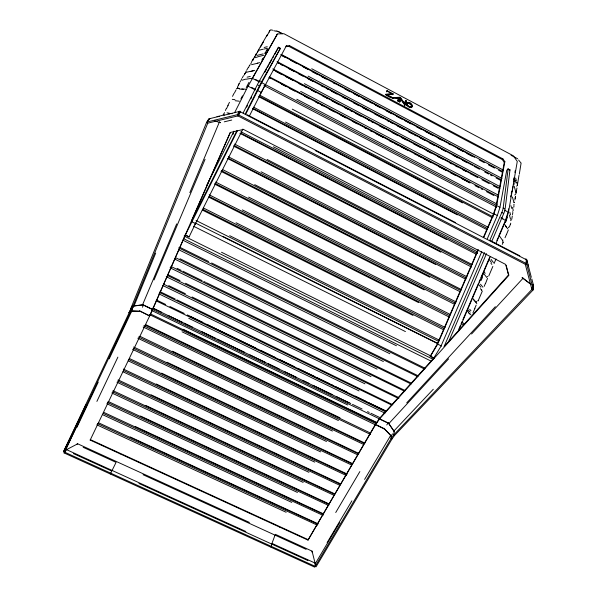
<?xml version="1.0" encoding="UTF-8"?>
<svg xmlns="http://www.w3.org/2000/svg" width="597" height="597" viewBox="0 0 597 597"><rect width="100%" height="100%" fill="white"/><g stroke="black" fill="none" stroke-linecap="round" stroke-linejoin="round"><path stroke-width="0.9" d="M149.765 315.723L90.169 440.086L308.007 540.128L375.692 423.855L379.819 418.042L433.803 358.028L440.899 346.387L481.764 251.635M388.065 422.989L386.752 424.967M308.007 540.128L375.64 424.489L379.64 418.833L388.199 422.96A1.194 0.866 47 0 1 388.856 423.594L394.117 431.34L393.639 435.034L391.169 438.422L392.087 438.862L394.557 435.474L533.017 290.045L533.255 286.299M393.639 435.034L394.557 435.474L393.699 434.952L531.882 289.463L533.233 289.276L533.472 285.538A2.895 1.903 -7.9 0 0 532.897 284.351M533.017 290.045L531.882 289.463L531.987 287.941M279.538 527.054L279.575 526.524M375.491 424.713L384.013 428.818L384.184 428.265M533.233 289.276L526.636 264.098L526.912 260.396A2.933 1.59 -24.8 0 0 526.196 259.389M531.89 289.441L525.27 264.277L526.024 263.404L526.285 259.367M271.792 544.091L271.15 547.3M379.64 418.833L508.734 275.471L506.181 265.277M508.368 229.949L506.405 234.643M509.659 169.988L509.987 169.772L505.107 209.069A9.933 2.679 -60.3 0 1 503.756 213.495L491.629 241.695M489.667 240.673L501.808 212.48A9.94 2.649 -60.4 0 0 503.167 208.054L508.159 168.794L506.763 170.287L499.928 207.51L497.226 215.786L487.286 238.83M514.86 200.055L515.39 196.92M516.099 192.667L516.442 190.615M517.315 185.413L518.987 175.414M512.301 216.01L511.771 219.196M512.48 214.607L512.838 212.435M513.763 207.263L514.032 205.667M515.189 198.383L515.539 196.294M516.256 192.047L516.935 187.943M519.293 174.205L521.069 163.28M508.278 210.681L508.599 208.838M510.659 196.935L510.972 195.107M511.286 193.331L511.599 191.503M513.651 179.637L513.972 177.809M514.898 172.443L515.196 170.727M512.114 191.816L512.472 189.727M512.651 188.682L513.01 186.607M513.92 181.354L514.442 178.302M513.86 184.98L514.218 182.921M514.39 181.898L514.741 179.861M260.829 93.326L286.373 45.79L289.552 45.663L502.898 158.884L504.861 161.675L496.607 205.555A2.41 0.627 -60.4 0 1 496.495 205.995L493.935 213.778A2.418 0.634 -60.5 0 1 493.734 214.301L483.771 237.352M504.861 161.675L504.286 162.384L495.965 206.42L493.309 214.465L483.324 237.561M507.965 212.502L505.361 220.666M388.244 422.766L388.05 423.146A1.187 0.627 33.2 0 1 388.781 423.676L394.55 431.997M277.672 49.044L278.486 47.17L259.538 80.58A10.306 0.463 -64.3 0 0 257.337 84.759L243.151 112.937M76.528 444.414L77.7 443.81L249.404 522.435M510.211 224.673L509.405 227.039M510.36 224.45L510.763 223.166M508.338 227.741L508.554 227.054M247.897 86.58L277.314 33.925L283.926 33.73L513.345 155.802L517.271 161.444L508.577 211.816A2.403 0.664 -60.1 0 1 508.465 212.256L505.972 220.054A2.41 0.672 -60.3 0 1 505.771 220.577L495.891 243.621M506.069 221.166L507.323 217.241M410.363 103.057L410.221 103.512A2.642 1.537 33 0 1 411.632 105.982A2.642 1.537 33 0 1 409.243 106.445L409.094 106.893A3.433 2 33 0 0 412.326 106.356A3.433 2 33 0 0 410.37 103.057L409.878 103.826M409.109 103.684L409.676 102.691A3.433 2 33 0 0 406.438 103.229A3.433 2 33 0 0 408.393 106.527L408.311 106.654M408.393 106.527L408.549 106.072A2.642 1.537 33 0 1 407.132 103.594A2.642 1.537 33 0 1 409.52 103.139L409.676 102.691M406.393 100.93L404.542 105.736L406.393 100.93L405.706 100.565L404.46 103.58M404.691 103.557L400.587 97.639L400.102 98.408L404.199 104.326L405.706 100.565M225.36 110.467L226.241 108.669M398.259 101.236L399.863 97.259L391.714 97.684L392.736 98.229L398.818 97.901L397.766 100.9L398.46 101.266L399.863 97.259M398.983 101.617L400.102 98.408M400.587 97.639L399.184 101.647L399.878 102.02L400.915 99.035L405.027 104.968M399.654 102.042L400.915 99.035M397.55 100.923L398.818 97.901M275.023 535.128L271.978 543.397L315.007 563.038L315.761 564.135M386.446 91.886L387.08 90.669L393.244 93.945L392.766 94.722L390.46 93.49M209.793 118.937A2.963 1.694 36.4 0 0 208.42 119.437L206.525 122.519L130.78 308.537L131.78 309.015L133.855 305.895L142.549 304.836A1.231 0.94 17.8 0 1 143.474 304.948L152.645 309.373L149.683 315.783M131.78 309.015L207.763 123.154L206.525 122.519M134.056 305.851L155.698 253.091M240.084 81.938L240.487 80.976M241.069 80.364L241.755 78.707M244.233 75.013L244.919 73.364M242.285 80.192L245.598 79.132M245.374 73.035L246.203 71.058M248.74 67.148L249.434 65.506M249.725 65.543L250.136 64.558M252.882 60.103L253.71 58.133M254.121 57.887L254.807 56.245M142.549 304.836L176.675 223.905M189.846 192.659L219.442 121.885M257.352 52.23L257.904 50.917M255.322 57.67L258.561 56.596M258.15 51.029L258.426 50.379M258.561 50.051L258.837 49.394M154.056 279.933L205.07 159.324M269.09 32.089L269.784 30.462M245.785 114.057L261.613 82.856L280.448 48.208L261.628 81.677A10.298 0.433 -64.3 0 0 259.434 85.849L245.27 114.027M472.928 313.007L474.921 308.343M478.182 300.769L482.324 291.082M488.756 276.015L492.853 266.434M494.077 263.501L496.032 258.926M246.255 87.46L247.054 86.461M474.846 308.201L476.167 305.119M484.167 286.388L485.465 283.344M502.264 244.397L503.264 242.069M505.025 237.74L506.301 234.763M485.533 283.493L487.54 278.314M448.28 342.521L486.488 253.658M458.869 329.081L460.332 325.671M461.063 323.962L462.16 321.41M462.891 319.701L478.249 283.896M478.981 282.187L480.078 279.635M480.809 277.926L489.585 257.464M496.898 240.412L497.995 237.86M498.726 236.151L505.308 220.808M458.556 330.693L490.398 256.426M481.921 276.918L483.242 273.844M481.16 280.396L482.48 277.314M434.392 358.476L430.236 356.416L437.094 345.133A2.44 0.687 -63.2 0 0 437.623 344.103L478.234 250.165M484.518 252.643L444.049 346.641L508.816 274.642M478.16 249.509L437.235 344.178L430.236 356.416M277.008 34.633L277.195 34.208M277.321 34.372L251.956 78.908M142.429 307.246L143.571 304.768M152.645 309.373L230.241 132.482L243.464 129.422L505.622 264.396L508.734 275.471M230.263 132.631L191.518 220.95L236.934 130.609M209.107 118.87L207.211 121.952L207.786 123.139L237.934 115.893L240.39 111.475A2.888 0.493 -75.7 0 1 240.487 111.37L240.554 111.34A3.045 0.522 -68.6 0 1 240.71 111.4M132.437 305.731L129.004 312.544L129.997 313.022L133.638 306.067L142.511 304.933A1.231 0.664 26.2 0 1 143.37 305.171M130.609 309.858L130.967 309.052M131.594 310.328L132.31 308.724M286.373 45.79L285.993 46.633L289.164 46.506L502.323 159.586L504.286 162.384M289.164 46.506L289.552 45.663M140.713 311.127L140.437 311.649A1.224 0.41 27.3 0 0 139.601 311.328M526.636 264.098L525.27 264.277L237.972 115.9L239.957 112.535M384.162 428.579A1.187 0.657 39.5 0 1 384.856 429.176L390.856 435.534L391.102 438.519L392.028 438.959L316.074 566.777L63.528 451.645L129.833 311.291M74.864 428.303L63.528 451.645M75.14 427.713L77.998 421.639M78.782 419.967L85.856 404.945M391.102 438.519L314.709 567.15L64.095 452.936L129.945 313.134L131.601 310.955L139.661 311.224A1.224 0.716 20.4 0 1 140.556 311.388L148.168 315.052M64.491 452.108L86.819 405.385M76.849 427.474L98.236 382.117M109.206 358.842L131.736 311.059L139.608 311.335M96.886 401.408L117.885 357.125M185.1 235.017L189.055 236.972L195.174 224.263M194.92 224.666L195.241 224.114M120.236 453.892L120.467 453.436M112.094 470.436L116.064 462.362L83.177 447.31M110.333 474.011L111.773 471.085L73.476 453.616M195.316 223.972L195.45 223.584L191.562 221.651M206.853 185.048L233.972 131.176M232.815 134.616L233.651 132.952M246.636 107.147L247.471 105.482M250.822 98.826L251.658 97.162M237.419 130.698L185.361 234.987L149.989 315.253L149.563 316.037L140.594 311.418M195.383 223.83L242.904 129.071M249.3 116.214L265.307 84.565M234.651 112.632L248.292 85.647M240.904 98.893L242.442 95.863M223.159 114.758L224.584 112.661M227.853 105.49L229.472 102.318M232.509 96.348L234.031 93.348M226.524 108.579L228.144 105.4M234.524 92.811L236.091 89.849M247.009 86.072L248.986 82.349M238.315 85.02L239.181 83.401M237.606 86.781L238.643 84.841M238.994 84.192L239.681 82.901M264.859 72.2L266.628 69.006M267.508 67.409L268.396 65.812M269.277 64.215L271.926 59.424M272.814 57.827L273.695 56.23M274.583 54.633L277.232 49.842M261.852 60.081L262.889 58.26M265.508 53.648L266.523 51.857M267.031 50.969L268.038 49.193M264.695 53.529L265.717 51.738M266.225 50.849L267.232 49.073M207.211 121.952L237.375 114.676L239.151 111.587A3.03 1.052 84.9 0 1 239.942 111.326M242.315 77.759L243.509 75.692M246.748 70.125L248.359 67.349M251.613 61.752L253.188 59.036M255.329 55.349L256.359 53.566M258.979 49.066L267.232 34.857M244.509 74.468L245.606 72.588M252.68 60.394L253.732 58.588M255.867 54.902L257.926 51.357M266.784 36.104L270.314 30.014M250.785 63.722L251.486 62.513M254.501 57.319L255.665 55.32M260.449 47.073L263.628 41.596M90.169 440.086L90.431 439.646L308.015 539.591M335.73 512.524L359.864 471.57M327.119 542.643L351.894 500.846M364.595 479.421L390.654 435.474L384.781 429.273A1.179 0.388 28.4 0 0 384.013 428.803L383.968 428.601M315.171 563.866L339.603 522.681M386.61 91.445L387.08 90.669M391.02 94.319L391.498 93.542L386.916 91.11M64.095 452.936L66.021 450.198M409.281 103.52L409.52 103.139M408.221 106.579L408.549 106.072M409.811 104.147L410.221 103.512M408.833 107.079L409.243 106.445M505.517 222.405L505.823 221.39M189.055 236.972L185.294 234.74M391.55 435.273L392.557 433.877M236.382 88.766L237.24 88.229L239.39 88.416M502.323 159.586L502.898 158.884M65.133 449.787L65.76 450.071L77.7 443.81M516.621 186.204L517.084 185.674M514.771 195.018L515.927 193.697M514.047 202.681L514.51 202.152M513.674 204.913L514.136 204.383M512.592 211.316L513.069 210.786M510.644 220.651L511.353 219.86M406.714 402.863L495.331 306.671M388.848 423.594L448.623 358.857M471.57 333.999L523.114 278.18L530.994 284.381L522.017 277.702L523.114 278.18M393.93 430.967L433.288 389.259M239.919 112.609L239.434 112.191M66.013 449.862L66.439 449.601L245.837 531.472M312.171 552.277L312.007 551.098L275.389 534.337M503.01 240.128L502.48 240.3M502.375 241.203L502.793 241.024M502.778 242.3L503.196 242.121M487.256 276.568L487.659 276.426M481.458 290.135L481.854 290.008M477.734 300.925L478.122 300.806M476.107 301.47L476.496 301.358M264.143 47.476L267.24 46.715M263.314 49.178L258.643 50.32M264.247 49.014L267.344 48.253M263.822 55.26L259.165 56.394M256.904 55.417L263.135 53.909M216.98 116.691L224.45 114.878M210.278 118.519L219.233 116.348M224.002 115.258L239.106 111.527M257.292 63.207L259.628 62.648M251.538 64.685L257.837 63.192M224.263 121.825L231.718 120.049M250.598 71.304L245.822 72.416M251.598 71.088L254.77 70.349M250.344 71.483L253.524 70.737M247.083 77.17L250.277 76.431M246.277 79.207L251.359 78.334M391.498 93.542L385.393 94.326L391.013 97.311L391.923 97.266L387.162 94.729L386.684 95.513L390.654 97.617M385.796 94.998L393.244 93.945M532.8 285.62L533.472 285.538M131.736 311.059L130.937 311.127M392.147 98.408L393.953 98.318M395.759 98.221L399.378 98.027M241.83 88.834L245.86 89.251M239.36 88.998L243.382 89.416M232.285 99.356L234.934 99.662M239.293 101.206L235.151 100.721M226.994 112.863L228.979 113.124M229.427 113.318L232.091 113.669M228.27 113.654L229.599 113.826M276.187 30.94L277.836 31.275M273.769 30.716L276.098 31.193M270.919 29.872L272.71 30.238M214.547 120.892L220.554 122.713L219.584 122.124M138.959 483.488L307.962 560.598M143.071 474.719L306.142 549.374M130.176 436.929L318.276 523.897M98.803 422.907L317.089 523.815M97.46 423.564L317.35 525.173M96.804 424.825L286.157 512.286M135.31 426.512L323.283 513.763M103.826 412.4L323.641 514.42M103.326 413.452L323.067 515.405M102.654 414.706L291.784 502.405M111.826 392.983L303.164 482.421M140.496 416.012L329.059 503.89M108.02 401.4L328.574 504.174M107.37 402.4L328.828 505.555M106.841 403.714L297.455 492.45M116.975 382.222L308.925 472.309M145.72 405.43L334.872 493.935M112.99 390.662L334.38 494.234M112.587 391.781L333.798 495.234M123.654 370.536L346.379 475.533M123.004 371.774L314.731 462.115M150.989 394.759L340.738 483.906M118.139 379.901L340.238 484.219M117.624 380.976L339.648 485.227M129.392 358.498L352.26 464.041M128.87 359.595L351.663 465.063M128.213 360.827L320.582 451.847M156.295 384.005L346.827 473.876M123.333 369.05L346.976 474.525M167.041 362.222L358.79 453.421M133.676 346.999L358.252 453.787M133.273 348.163L357.655 454.817M132.616 349.387L326.484 441.489M161.645 373.155L352.79 463.69M172.481 351.2L364.842 443.071M139.825 336.275L364.297 443.452M138.459 336.992L363.692 444.489M137.825 338.223L332.425 431.056M145.422 324.484L339.984 417.788M145.19 325.067L370.386 433.034M143.825 325.79L370.61 434.474M143.183 327.014L338.417 420.534M183.286 329.313L377.028 422.594M150.481 313.955L376.573 422.795M132.892 306.06L133.392 306.298M149.228 314.492L376.744 423.989M377.058 425.168L384.162 428.586M182.055 331.805L375.506 424.863M130.743 308.634L131.736 309.112M391.438 436.288L390.654 435.474M128.952 312.656L129.945 313.134M156.168 300.836L385.602 411.811M188.749 318.291L384.946 413.139M153.13 308.194L161.556 312.253M168.205 315.462L182.443 322.335M184.122 323.141L192.547 327.208M201.674 331.611L215.778 338.417M217.442 339.215L234.375 347.387M234.927 347.655L244.427 352.237M249.986 354.916L265.367 362.334M268.389 363.797L279.142 368.983M284.627 371.632L296.358 377.289M303.06 380.52L308.918 383.349M313.112 385.371L332.253 394.602M336.424 396.617L350.797 403.55M352.476 404.363L362.118 409.012M367.551 411.632L369.23 412.445M370.901 413.251L379.423 417.363M152.862 308.194L349.17 402.893M152.556 309.455L379.55 418.907M144.907 305.903L152.548 309.589M379.491 419.019L386.625 422.46M151.974 310.627L347.715 404.967M159.981 291.642L175.212 299.03M176.884 299.843L191.346 306.858M191.973 307.164L392.781 404.706M159.608 292.478L391.848 405.147M158.929 293.866L359.073 390.916M156.526 300.015L165.682 304.448M169.839 306.462L184.234 313.425M187.324 314.917L202.667 322.343M206.853 324.365L223.614 332.477M224.203 332.76L242.046 341.394M242.524 341.626L255.785 348.044M261.314 350.715L275.553 357.61M279.747 359.633L294.067 366.565M298.179 368.55L314.932 376.662M316.597 377.461L329.798 383.856M331.693 384.767L333.365 385.58M335.044 386.386L347.133 392.236M355.148 396.117L366.879 401.796M368.715 402.684L385.371 410.736M189.779 316.216L386.513 411.4M166.242 276.68L370.953 376.558M168.705 285.59L185.391 293.717M192.07 296.97L398.692 397.542M163.317 284.015L398.893 398.647M162.623 285.418L364.946 383.819M177.04 268.337L181.212 270.381M182.883 271.202L202.092 280.612M203.883 281.486L205.555 282.306M206.398 282.717L411.281 383.117M170.824 266.381L411.087 384.035M170.093 267.814L377.103 369.125M168.153 274.784L179.973 280.56M185.54 283.276L405.475 390.722M167.764 275.665L404.587 391.259M180.025 258.74L418.146 375.782M175.458 257.613L417.915 376.729M174.742 259.076L383.393 361.521M179.779 247.27L208.681 261.523M211.622 262.971L424.997 368.185M178.637 247.859L424.728 369.162M178.637 249.688L389.834 353.737M221.509 252.247L431.609 356.327M430.101 355.991L433.422 357.633M184.092 236.054L433.526 359.536M183.548 238.673L431.041 361.081M182.809 240.166L396.43 345.76M196.04 220.487L438.75 341.387M223.181 236.561L437.638 343.305M195.107 222.897L437.571 343.573M437.623 344.103L441.541 346.051M193.376 226.166L405.423 331.574M202.704 209.256L443.743 329.835M202.264 210.032L412.967 315.403M229.688 235.673L438.758 339.865M208.726 197.144L418.601 302.597M236.046 222.748L445.138 327.44M203.353 207.965L444.302 328.559M242.367 209.898L450.66 314.671M209.189 194.816L449.81 315.798M209.151 196.398L449.265 317.074M248.658 197.122L456.145 301.985M215.621 182.055L455.295 303.119M214.98 183.331L454.615 304.321M214.554 184.048L424.213 289.873M254.703 184.645L461.578 289.664M222.748 169.652L460.936 290.523M221.412 170.66L460.197 291.769M220.95 171.324L429.788 277.224M261.113 171.809L467.018 276.821M228.323 156.742L466.16 277.978M228.442 158.287L465.817 279.239M227.367 158.399L435.512 264.434M267.09 159.481L472.212 264.553M234.546 144.064L471.54 265.419M233.987 145.452L471.6 267.068M233.599 146.108L440.84 252.15M273.419 146.795L477.54 251.837M240.867 131.728L477.488 253.434M240.994 133.258L476.331 254.247M239.897 133.31L446.496 239.509M208.428 119.437L209.047 119.758M238.442 114.833L526.024 263.404M285.575 122.079L488.152 227.248M253.494 107.139L487.286 228.442M252.822 108.221L486.958 229.658M252.524 108.647L457.362 214.868M247.173 114.781L455.675 222.636M489.846 240.307L519.808 255.807M240.21 111.736L279.15 131.877M315.246 150.541L526.308 259.702M259.314 94.998L493.234 216.89M259.038 96.117L492.025 217.48M258.695 96.684L462.571 202.861M296.791 99.259L497.376 204.226M260.232 80.946L261.628 81.677M503.167 208.054L504.465 208.734M255.665 79.52L259.68 81.617M261.292 82.461L499.876 207.263M252.218 78.237L259.464 82.028M504.383 210.122L508.465 212.256M263.978 85.535L496.517 207.114M258.038 85.125L259.434 85.849M501.808 212.48L503.107 213.159M251.538 87.341L255.583 89.453M257.203 90.296L261.247 92.401M493.935 213.778L497.219 215.495M501.323 217.636L502.965 218.487M292.276 109.147L494.226 214.472M248.031 86.155L255.322 89.96M500.853 218.009L505.771 220.577M300.649 91.378L498.174 195.04M269.516 76.879L498.264 196.861M269.143 77.409L469.026 182.234M269.098 77.64L270.754 78.513M281.456 84.125L285.575 86.281M289.672 88.431L294.634 91.035M304.425 96.169L309.455 98.803M315.798 102.132L318.514 103.557M321.492 105.117L323.119 105.968M329.223 109.169L334.492 111.938M340.753 115.214L342.394 116.079M342.618 116.199L345.887 117.915M352.282 121.266L357.342 123.915M364.7 127.773L366.334 128.631M370.424 130.78L372.058 131.631M376.147 133.78L383.505 137.638M389.259 140.653L392.632 142.422M394.281 143.287L395.923 144.146M396.669 144.541L398.318 145.407M400.042 146.31L407.452 150.198M414.788 154.041L416.512 154.944M418.161 155.81L419.803 156.675M420.549 157.063L422.198 157.929M423.922 158.832L431.332 162.72M438.519 166.488L446.16 170.488M450.72 172.884L455.22 175.242M462.108 178.854L465.354 180.555M465.921 180.854L470.04 183.018M474.981 185.607L479.1 187.764M480.898 188.704L482.533 189.57M486.51 191.652L493.92 195.54M308.112 76.125L501.943 178.391M277.098 61.566L501.226 179.757M277.575 62.476L472.846 165.429M277.515 62.73L279.232 63.633M280.881 64.506L282.53 65.371M288.299 68.416L293.918 71.379M298.843 73.968L302.94 76.132M308.089 78.849L313.029 81.453M321.619 85.983L323.238 86.834M326.223 88.408L327.872 89.274M331.342 91.11L336.939 94.057M342.678 97.087L346.006 98.841M353.424 102.751L358.372 105.356M362.491 107.535L367.439 110.139M374.856 114.049L377.707 115.549M378.155 115.788L382.281 117.96M387.229 120.572L388.871 121.437M390.759 122.43L392.401 123.295M397.333 125.9L401.438 128.064M402.065 128.392L403.714 129.265M408.661 131.87L412.781 134.041M414.587 134.997L416.228 135.862M420.198 137.952L425.273 140.631M429.265 142.735L431.847 144.093M432.564 144.474L434.28 145.377M441.586 149.228L445.646 151.369M452.951 155.22L458.123 157.944M462.69 160.354L467.19 162.727M474.07 166.354L477.339 168.078M477.906 168.376L479.555 169.25M484.704 171.966L488.622 174.025M490.435 174.981L492.07 175.846M496.04 177.943L500.256 180.16M304.418 83.67L499.786 186.48M272.822 68.864L499.876 188.286M273.277 69.797L470.958 173.742M275.889 71.439L281.366 74.319M285.433 76.461L292.754 80.311M298.993 83.587L303.336 85.871M304.768 86.625L306.418 87.49M311.365 90.095L315.492 92.266M322.925 96.169L324.574 97.035M326.223 97.908L327.902 98.789M331.999 100.945L339.372 104.818M344.379 107.453L346.029 108.318M346.745 108.699L348.394 109.564M350.155 110.49L351.805 111.355M355.819 113.467L360.879 116.131M368.304 120.034L369.953 120.9M371.61 121.773L373.259 122.639M379.737 126.042L384.684 128.646M392.05 132.519L397.192 135.22M401.311 137.392L406.266 139.996M413.691 143.899L416.482 145.37M416.99 145.638L421.116 147.802M426.071 150.407L431.153 153.086M437.623 156.481L442.646 159.123M450.004 162.988L451.668 163.869M455.78 166.026L457.429 166.899M462.377 169.496L466.503 171.667M470.54 173.794L477.839 177.63M481.891 179.757L489.182 183.592M493.234 185.727L498.099 188.279M278.418 47.267L280.053 48.141M508.487 169.108L510.017 169.914M278.68 47.685L280.314 48.551M507.823 169.018L509.353 169.824M311.724 68.737L503.301 170.078M281.239 54.394L502.778 171.533M280.724 54.752L474.697 157.287M281.471 55.446L285.53 57.588M290.739 60.342L292.381 61.215M292.828 61.446L296.881 63.588M303.089 66.871L308.239 69.595M312.149 71.662L317.201 74.334M321.29 76.491L326.186 79.08M333.544 82.968L335.215 83.856M344.976 89.013L350.043 91.692M353.976 93.766L356.633 95.177M357.267 95.505L358.909 96.378M363.028 98.55L367.961 101.162M369.812 102.139L371.461 103.012M375.371 105.079L380.52 107.803M386.289 110.848L391.833 113.781M396.729 116.37L401.938 119.124M404.856 120.669L410.997 123.907M416.766 126.96L421.116 129.258M425.183 131.407L430.064 133.989M430.765 134.362L432.415 135.228M438.183 138.28L441.504 140.034M448.877 143.937L450.541 144.81M457.892 148.698L462.891 151.34M466.906 153.466L471.951 156.13M479.145 159.929L484.309 162.66M488.428 164.839L494.532 168.063M498.577 170.205L502.629 172.346M278.165 31.402L282.277 33.596M511.084 155.287L517.674 158.787M278.053 31.544L282.172 33.73M405.221 101.333L405.908 101.699M238.121 88.363L237.487 87.326M462.309 323.992L463.287 325.007M462.854 322.716L464.309 324.253M467.735 311.328L468.697 312.373M469.652 313.425L470.914 314.813M468.302 312.604L469.578 314.007M468.279 310.067L470.19 312.171M469.705 309.321L470.981 310.731M473.705 300L474.958 301.44M475.578 302.157L476.824 303.582M473.13 298.739L474.07 299.813M475.011 300.895L476.257 302.321M480.406 288.694L481.66 290.194M479.033 284.97L480.876 287.194M480.458 284.217L482.906 287.187M483.831 273.777L486.846 277.553M483.966 271.784L485.204 273.336M520.218 161.914L520.905 162.809M518.629 160.041L519.659 161.436M490.935 263.232L491.846 264.411M489.659 260.173L491.443 262.501M491.085 259.404L493.45 262.523M499.726 236.375L502.286 239.994M504.861 224.711L507.666 228.845M505.45 225.875L506.577 227.532M237.375 114.676L237.934 115.893M312.007 551.098L312.35 552.195M509.36 214.995L510.577 219.241M509.816 212.196L510.592 214.92M512.465 207.465L513.219 210.166M510.928 205.667L511.696 208.383M512.413 197.003L513.92 202.413M514.233 186.339L516.077 193.077M515.651 178.07L516.375 180.764M516.741 182.107L517.465 184.786M515.286 180.204L516.017 182.906M526.89 260.083L528.546 266.426M531.823 278.993L533.434 285.179M528.024 264.665L531.315 277.284M312.328 552.203L315.029 563.031L315.194 566.374M407.094 105.945A2.642 1.537 33 0 1 406.863 105.602M406.699 105.251A2.642 1.537 33 0 1 406.647 104.363M406.758 104.132A2.642 1.537 33 0 1 407.505 103.691M406.348 103.43A3.425 2 33 0 1 408.132 103.139M408.661 103.266A3.425 2 33 0 1 409.184 103.453M411.684 107.415A3.425 2 33 0 1 411.437 107.676M410.348 104.162A3.425 2 33 0 1 411.191 104.99M411.512 105.453A3.425 2 33 0 1 411.833 107.117M411.079 105.856A2.642 1.537 33 0 1 409.93 107.453M139.422 310.85A2.313 0.784 26 0 1 139.825 310.97M130.206 310.776A2.343 0.895 21.6 0 1 130.474 310.604M130.25 310.664A2.343 1.216 24 0 1 130.43 310.485M209.122 118.9A3.007 1.582 71.7 0 1 210.271 118.497M532.852 285.172A2.843 1.657 28.6 0 1 533.084 285.575M525.77 258.882A2.925 1.276 -55.3 0 1 526.129 259.068L526.218 259.18A2.784 1.179 -47.5 0 1 526.285 259.337"/></g></svg>
